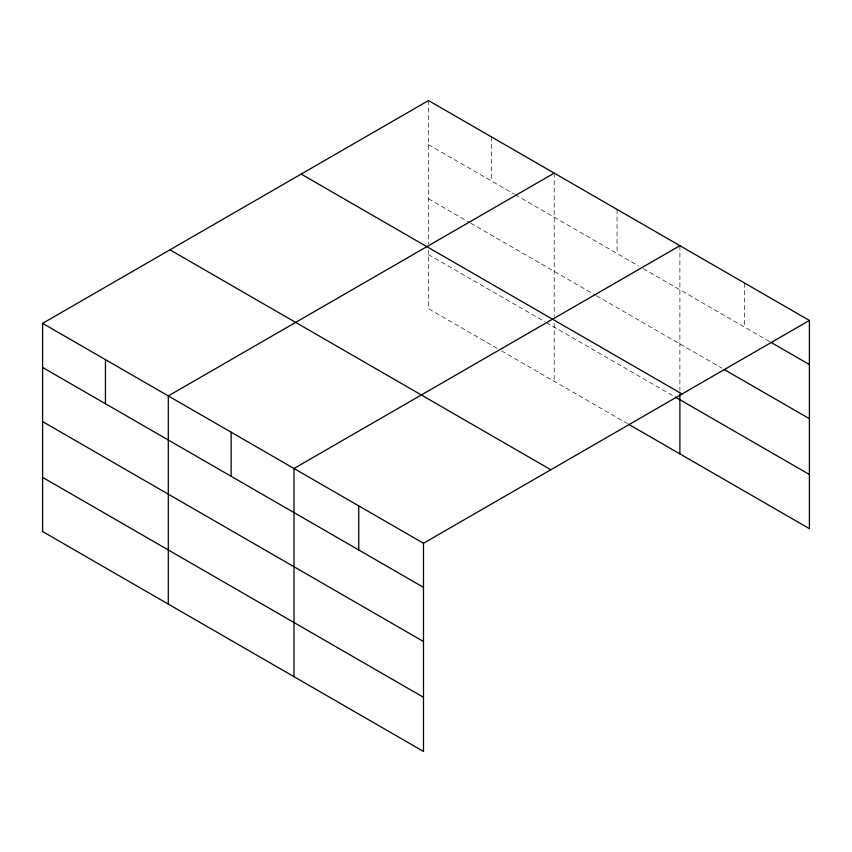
<?xml version="1.0" encoding="UTF-8"?>
<svg xmlns="http://www.w3.org/2000/svg" width="852" height="852" viewBox="0 0 852 852"><rect width="100%" height="100%" fill="white"/><g stroke="black" fill="none" stroke-linecap="round" stroke-linejoin="round"><path stroke-width="0.64" stroke-dasharray="4.26 3.19" d="M428.503 144.648L514.203 194.128M515.353 194.788L638.755 266.037M643.335 268.678L769.644 341.599M428.503 198.793L469.644 222.542M470.783 223.203L595.335 295.122M596.475 295.772L721.932 368.202M428.503 254.588L545.056 321.875M546.207 322.535L674.177 396.425M497.067 348.319L428.503 308.733L428.503 250.605M501.636 350.96L627.328 423.529M744.648 283.077L744.648 327.168M679.896 245.695L679.896 390.429M617.05 209.411L617.05 253.502M554.205 173.126L554.205 316.529M554.205 323.174L554.205 381.302M491.348 136.842L491.348 180.933M428.503 100.557L428.503 243.96"/><path stroke-width="1.28" d="M809.4 320.458L428.503 100.557L42.6 323.355L42.6 531.542L423.497 751.443L423.497 543.267L809.4 320.458L809.4 528.645L628.478 424.19M554.205 173.126L168.291 395.924L168.291 604.111M679.896 245.695L293.993 468.493L293.993 676.68M770.772 342.259L809.4 364.56M724.2 369.512L809.4 418.705M301.161 174.074L682.047 393.986M675.327 397.085L809.4 474.5M169.953 249.828L550.839 469.74M42.6 323.355L423.497 543.267M42.6 367.446L423.497 587.358M42.6 421.602L423.497 641.503M42.6 477.386L423.497 697.298M679.896 394.412L679.896 453.882M358.745 505.875L358.745 549.977M231.148 432.209L231.148 476.3M105.446 359.64L105.446 403.731"/></g></svg>
